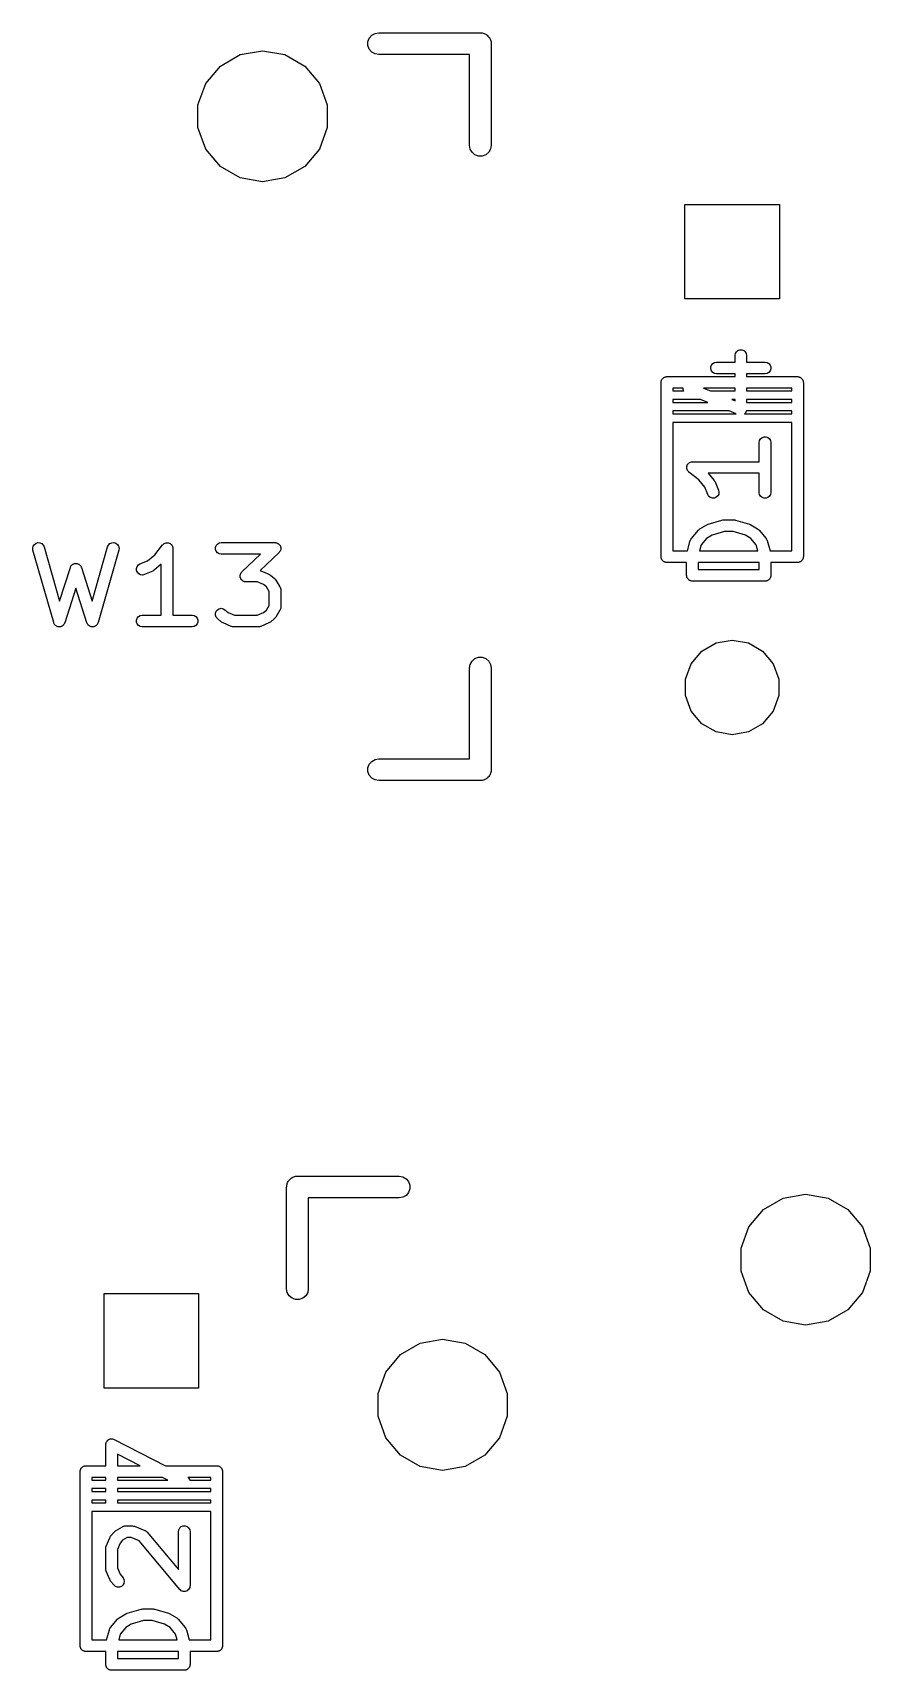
# Model space of a CAD drawing. Extents: x 47 to 330, y -254 to -153.
# Drawn here: x 284.14 to 298.8, y -182.1 to -153.46 of the extents above; entities that cross this region are included whole.
import ezdxf

# ---------------------------------------------------------------- set-up
doc = ezdxf.new("R2010")
doc.units = 0
doc.header["$MEASUREMENT"] = 0
doc.layers.add('BLACK', color=7, linetype='CONTINUOUS')

msp = doc.modelspace()

# ---------------------------------------------------------------- linework, layer by layer
at = {"layer": 'Black'}
for p, q in [((290.032, -153.555), (290.075, -153.504)), ((290.075, -153.504), (290.132, -153.471)), ((290.132, -153.471), (290.197, -153.459)), ((290.197, -153.459), (291.975, -153.459)), ((291.975, -153.459), (291.991, -153.462)), ((291.991, -153.462), (292.008, -153.462)), ((292.008, -153.462), (292.024, -153.468)), ((292.024, -153.468), (292.04, -153.471)), ((292.04, -153.471), (292.055, -153.479)), ((292.055, -153.479), (292.07, -153.485)), ((292.07, -153.485), (292.083, -153.496)), ((292.083, -153.496), (292.097, -153.504)), ((292.097, -153.504), (292.108, -153.517)), ((292.108, -153.517), (292.121, -153.528)), ((287.773, -153.842), (288.165, -153.773)), ((288.165, -153.773), (288.557, -153.842)), ((290.009, -153.617), (290.032, -153.555)), ((290.009, -153.683), (290.009, -153.617)), ((290.032, -153.745), (290.009, -153.683)), ((290.075, -153.796), (290.032, -153.745)), ((290.132, -153.829), (290.075, -153.796)), ((292.121, -153.528), (292.129, -153.542)), ((292.129, -153.542), (292.14, -153.555)), ((292.14, -153.555), (292.146, -153.57)), ((292.146, -153.57), (292.154, -153.585)), ((292.154, -153.585), (292.157, -153.601)), ((292.157, -153.601), (292.163, -153.617)), ((292.163, -153.617), (292.163, -153.634)), ((292.163, -153.634), (292.166, -153.65)), ((292.166, -153.65), (292.166, -155.428)), ((287.171, -154.346), (287.427, -154.041)), ((287.427, -154.041), (287.773, -153.842)), ((288.557, -153.842), (288.903, -154.041)), ((288.903, -154.041), (289.159, -154.346)), ((290.197, -153.84), (290.132, -153.829)), ((291.784, -153.84), (290.197, -153.84)), ((291.784, -155.428), (291.784, -153.84)), ((287.035, -154.721), (287.171, -154.346)), ((289.159, -154.346), (289.295, -154.721)), ((287.035, -155.119), (287.035, -154.721)), ((289.295, -154.721), (289.295, -155.119)), ((287.171, -155.494), (287.035, -155.119)), ((289.295, -155.119), (289.159, -155.494)), ((287.427, -155.799), (287.171, -155.494)), ((289.159, -155.494), (288.903, -155.799)), ((291.796, -155.493), (291.784, -155.428)), ((291.829, -155.55), (291.796, -155.493)), ((292.154, -155.493), (292.121, -155.55)), ((292.166, -155.428), (292.154, -155.493)), ((287.773, -155.998), (287.427, -155.799)), ((288.903, -155.799), (288.557, -155.998)), ((291.88, -155.593), (291.829, -155.55)), ((291.942, -155.616), (291.88, -155.593)), ((292.008, -155.616), (291.942, -155.616)), ((292.07, -155.593), (292.008, -155.616)), ((292.121, -155.55), (292.07, -155.593)), ((288.165, -156.067), (287.773, -155.998)), ((288.557, -155.998), (288.165, -156.067)), ((295.554, -158.115), (295.554, -156.464)), ((295.554, -156.464), (297.205, -156.464)), ((297.205, -156.464), (297.205, -158.115)), ((297.205, -158.115), (295.554, -158.115)), ((296.02, -159.271), (296.043, -159.244)), ((296.043, -159.244), (296.073, -159.227)), ((296.073, -159.227), (296.108, -159.22)), ((296.108, -159.22), (296.43, -159.22)), ((296.43, -159.104), (296.436, -159.07)), ((296.43, -159.22), (296.43, -159.104)), ((296.436, -159.07), (296.453, -159.039)), ((296.453, -159.039), (296.48, -159.016)), ((296.48, -159.016), (296.514, -159.004)), ((296.514, -159.004), (296.549, -159.004)), ((296.549, -159.004), (296.582, -159.016)), ((296.582, -159.016), (296.609, -159.039)), ((296.609, -159.039), (296.627, -159.07)), ((296.627, -159.07), (296.633, -159.104)), ((296.633, -159.104), (296.633, -159.22)), ((296.633, -159.22), (296.955, -159.22)), ((296.955, -159.22), (296.989, -159.227)), ((296.989, -159.227), (297.02, -159.244)), ((297.02, -159.244), (297.043, -159.271)), ((295.14, -159.55), (295.142, -159.541)), ((295.142, -159.541), (295.146, -159.534)), ((295.146, -159.534), (295.149, -159.525)), ((295.149, -159.525), (295.155, -159.518)), ((295.155, -159.518), (295.159, -159.511)), ((295.159, -159.511), (295.166, -159.505)), ((295.166, -159.505), (295.172, -159.498)), ((295.172, -159.498), (295.179, -159.494)), ((295.179, -159.494), (295.186, -159.488)), ((295.186, -159.488), (295.195, -159.485)), ((295.195, -159.485), (295.202, -159.481)), ((295.202, -159.481), (295.211, -159.479)), ((295.211, -159.479), (295.219, -159.476)), ((295.219, -159.476), (295.228, -159.476)), ((295.228, -159.476), (295.237, -159.474)), ((295.237, -159.474), (296.43, -159.474)), ((296.008, -159.304), (296.02, -159.271)), ((296.008, -159.34), (296.008, -159.304)), ((296.02, -159.373), (296.008, -159.34)), ((296.043, -159.4), (296.02, -159.373)), ((296.073, -159.417), (296.043, -159.4)), ((296.108, -159.424), (296.073, -159.417)), ((296.43, -159.424), (296.108, -159.424)), ((296.43, -159.474), (296.43, -159.424)), ((296.955, -159.424), (296.633, -159.424)), ((296.633, -159.424), (296.633, -159.474)), ((296.633, -159.474), (297.523, -159.474)), ((296.989, -159.417), (296.955, -159.424)), ((297.02, -159.4), (296.989, -159.417)), ((297.043, -159.373), (297.02, -159.4)), ((297.043, -159.271), (297.055, -159.304)), ((297.055, -159.34), (297.043, -159.373)), ((297.055, -159.304), (297.055, -159.34)), ((297.523, -159.474), (297.532, -159.476)), ((297.532, -159.476), (297.541, -159.476)), ((297.541, -159.476), (297.549, -159.479)), ((297.549, -159.479), (297.558, -159.481)), ((297.558, -159.481), (297.565, -159.485)), ((297.565, -159.485), (297.574, -159.488)), ((297.574, -159.488), (297.581, -159.494)), ((297.581, -159.494), (297.588, -159.498)), ((297.588, -159.498), (297.594, -159.505)), ((297.594, -159.505), (297.601, -159.511)), ((297.601, -159.511), (297.605, -159.518)), ((297.605, -159.518), (297.611, -159.525)), ((297.611, -159.525), (297.614, -159.534)), ((297.614, -159.534), (297.618, -159.541)), ((297.618, -159.541), (297.62, -159.55)), ((295.135, -159.576), (295.137, -159.567)), ((295.135, -162.624), (295.135, -159.576)), ((295.137, -159.558), (295.14, -159.55)), ((295.137, -159.567), (295.137, -159.558)), ((295.524, -159.678), (295.339, -159.678)), ((295.339, -159.678), (295.339, -159.725)), ((295.339, -159.725), (295.38, -159.725)), ((295.38, -159.725), (295.532, -159.725)), ((295.523, -159.699), (295.524, -159.678)), ((295.532, -159.725), (295.523, -159.699)), ((295.879, -159.678), (295.998, -159.725)), ((296.43, -159.678), (295.879, -159.678)), ((295.998, -159.725), (296.43, -159.725)), ((296.43, -159.725), (296.43, -159.678)), ((296.633, -159.678), (296.633, -159.725)), ((297.421, -159.678), (296.633, -159.678)), ((296.633, -159.725), (297.421, -159.725)), ((297.421, -159.725), (297.421, -159.678)), ((297.62, -159.55), (297.623, -159.558)), ((297.623, -159.558), (297.623, -159.567)), ((297.623, -159.567), (297.625, -159.576)), ((297.625, -159.576), (297.625, -162.624)), ((295.38, -159.875), (295.339, -159.875)), ((295.339, -159.875), (295.339, -159.925)), ((295.339, -159.925), (295.951, -159.925)), ((295.339, -160.075), (295.339, -160.125)), ((296.326, -160.075), (295.339, -160.075)), ((295.826, -159.875), (295.38, -159.875)), ((295.951, -159.925), (295.826, -159.875)), ((296.451, -160.125), (296.326, -160.075)), ((296.373, -159.875), (296.43, -159.898)), ((296.43, -159.875), (296.373, -159.875)), ((296.43, -159.898), (296.43, -159.875)), ((296.609, -160.113), (296.601, -160.12)), ((296.613, -160.107), (296.609, -160.113)), ((296.618, -160.101), (296.613, -160.107)), ((296.621, -160.092), (296.618, -160.101)), ((296.627, -160.082), (296.621, -160.092)), ((296.628, -160.075), (296.627, -160.082)), ((296.628, -160.075), (296.628, -160.075)), ((297.421, -160.075), (296.628, -160.075)), ((296.633, -159.875), (296.633, -159.925)), ((297.421, -159.875), (296.633, -159.875)), ((296.633, -159.925), (297.421, -159.925)), ((297.421, -159.925), (297.421, -159.875)), ((297.421, -160.125), (297.421, -160.075)), ((295.339, -160.125), (296.451, -160.125)), ((295.339, -160.275), (295.339, -162.522)), ((297.421, -160.275), (295.339, -160.275)), ((296.601, -160.12), (296.596, -160.125)), ((296.596, -160.125), (297.421, -160.125)), ((297.421, -162.522), (297.421, -160.275)), ((296.853, -160.628), (296.859, -160.594)), ((296.853, -160.962), (296.853, -160.628)), ((296.859, -160.594), (296.877, -160.563)), ((296.877, -160.563), (296.904, -160.54)), ((296.904, -160.54), (296.937, -160.528)), ((296.937, -160.528), (296.972, -160.528)), ((296.972, -160.528), (297.005, -160.54)), ((297.005, -160.54), (297.032, -160.563)), ((297.032, -160.563), (297.05, -160.594)), ((297.05, -160.594), (297.056, -160.628)), ((297.056, -160.628), (297.056, -161.499)), ((295.633, -160.978), (295.648, -160.969)), ((295.648, -160.969), (295.649, -160.969)), ((295.649, -160.969), (295.65, -160.968)), ((295.65, -160.968), (295.666, -160.965)), ((295.666, -160.965), (295.682, -160.962)), ((295.682, -160.962), (295.683, -160.962)), ((295.683, -160.962), (295.685, -160.962)), ((295.685, -160.962), (296.853, -160.962)), ((295.584, -161.046), (295.59, -161.031)), ((295.584, -161.047), (295.584, -161.046)), ((295.584, -161.048), (295.584, -161.047)), ((295.584, -161.065), (295.584, -161.048)), ((295.584, -161.081), (295.584, -161.065)), ((295.585, -161.082), (295.584, -161.081)), ((295.585, -161.084), (295.585, -161.082)), ((295.591, -161.099), (295.585, -161.084)), ((295.59, -161.031), (295.595, -161.015)), ((295.597, -161.115), (295.591, -161.099)), ((295.595, -161.015), (295.596, -161.014)), ((295.596, -161.014), (295.597, -161.013)), ((295.597, -161.013), (295.607, -161)), ((295.598, -161.117), (295.597, -161.115)), ((295.597, -161.115), (295.597, -161.115)), ((295.609, -161.129), (295.598, -161.117)), ((295.607, -161), (295.617, -160.987)), ((295.619, -161.142), (295.609, -161.129)), ((295.617, -160.987), (295.618, -160.987)), ((295.618, -160.987), (295.619, -160.986)), ((295.619, -160.986), (295.633, -160.978)), ((295.62, -161.142), (295.619, -161.142)), ((295.621, -161.143), (295.62, -161.142)), ((295.794, -161.282), (295.621, -161.143)), ((296.853, -161.165), (295.962, -161.165)), ((295.962, -161.165), (296.065, -161.289)), ((296.853, -161.499), (296.853, -161.165)), ((295.899, -161.407), (295.794, -161.282)), ((295.954, -161.538), (295.899, -161.407)), ((295.973, -161.568), (295.954, -161.538)), ((296.065, -161.289), (296.073, -161.302)), ((296.073, -161.302), (296.081, -161.315)), ((296.081, -161.315), (296.141, -161.46)), ((296.144, -161.529), (296.128, -161.561)), ((296.141, -161.46), (296.149, -161.494)), ((296.149, -161.494), (296.144, -161.529)), ((296.859, -161.534), (296.853, -161.499)), ((296.877, -161.564), (296.859, -161.534)), ((297.05, -161.534), (297.032, -161.564)), ((297.056, -161.499), (297.05, -161.534)), ((296.001, -161.589), (295.973, -161.568)), ((296.034, -161.6), (296.001, -161.589)), ((296.07, -161.598), (296.034, -161.6)), ((296.102, -161.585), (296.07, -161.598)), ((296.128, -161.561), (296.102, -161.585)), ((296.904, -161.587), (296.877, -161.564)), ((296.937, -161.599), (296.904, -161.587)), ((296.972, -161.599), (296.937, -161.599)), ((297.005, -161.587), (296.972, -161.599)), ((297.032, -161.564), (297.005, -161.587)), ((295.814, -162.138), (295.935, -162.065)), ((295.935, -162.065), (295.946, -162.061)), ((295.946, -162.061), (295.958, -162.055)), ((295.958, -162.055), (296.2, -161.982)), ((296.2, -161.982), (296.214, -161.981)), ((296.214, -161.981), (296.229, -161.978)), ((296.229, -161.978), (296.41, -161.978)), ((296.41, -161.978), (296.425, -161.981)), ((296.425, -161.981), (296.439, -161.982)), ((296.439, -161.982), (296.681, -162.055)), ((296.681, -162.055), (296.693, -162.061)), ((296.693, -162.061), (296.704, -162.065)), ((296.704, -162.065), (296.825, -162.138)), ((284.173, -162.409), (284.202, -162.388)), ((284.202, -162.388), (284.236, -162.378)), ((284.236, -162.378), (284.271, -162.381)), ((284.271, -162.381), (284.303, -162.395)), ((284.303, -162.395), (284.328, -162.42)), ((285.47, -162.42), (285.496, -162.395)), ((285.496, -162.395), (285.528, -162.381)), ((285.528, -162.381), (285.563, -162.378)), ((285.563, -162.378), (285.597, -162.388)), ((285.597, -162.388), (285.625, -162.409)), ((286.418, -162.414), (286.431, -162.404)), ((286.431, -162.404), (286.443, -162.393)), ((286.443, -162.393), (286.444, -162.392)), ((286.444, -162.392), (286.445, -162.392)), ((286.445, -162.392), (286.461, -162.386)), ((286.461, -162.386), (286.476, -162.38)), ((286.476, -162.38), (286.477, -162.38)), ((286.477, -162.38), (286.478, -162.379)), ((286.478, -162.379), (286.495, -162.379)), ((286.495, -162.379), (286.511, -162.379)), ((286.511, -162.379), (286.512, -162.379)), ((286.512, -162.379), (286.513, -162.379)), ((286.513, -162.379), (286.529, -162.385)), ((286.529, -162.385), (286.545, -162.39)), ((286.545, -162.39), (286.546, -162.391)), ((286.546, -162.391), (286.547, -162.392)), ((286.547, -162.392), (286.559, -162.402)), ((286.559, -162.402), (286.572, -162.412)), ((287.351, -162.429), (287.374, -162.402)), ((287.374, -162.402), (287.405, -162.384)), ((287.405, -162.384), (287.439, -162.378)), ((287.439, -162.378), (288.383, -162.378)), ((288.383, -162.378), (288.397, -162.38)), ((288.397, -162.38), (288.411, -162.382)), ((288.411, -162.382), (288.414, -162.383)), ((288.414, -162.383), (288.417, -162.384)), ((288.417, -162.384), (288.43, -162.391)), ((288.43, -162.391), (288.443, -162.398)), ((288.443, -162.398), (288.445, -162.4)), ((288.445, -162.4), (288.448, -162.402)), ((288.448, -162.402), (288.457, -162.413)), ((295.597, -162.522), (295.647, -162.343)), ((295.647, -162.343), (295.649, -162.339)), ((295.649, -162.336), (295.656, -162.324)), ((295.649, -162.339), (295.649, -162.336)), ((295.656, -162.324), (295.662, -162.311)), ((295.662, -162.311), (295.665, -162.308)), ((295.665, -162.308), (295.667, -162.305)), ((295.667, -162.305), (295.788, -162.16)), ((295.788, -162.16), (295.801, -162.149)), ((295.801, -162.149), (295.814, -162.138)), ((295.933, -162.303), (295.837, -162.418)), ((296.028, -162.246), (295.933, -162.303)), ((296.244, -162.181), (296.028, -162.246)), ((296.395, -162.181), (296.244, -162.181)), ((296.611, -162.246), (296.395, -162.181)), ((296.706, -162.303), (296.611, -162.246)), ((296.802, -162.418), (296.706, -162.303)), ((296.825, -162.138), (296.838, -162.149)), ((296.838, -162.149), (296.851, -162.16)), ((296.851, -162.16), (296.972, -162.305)), ((296.972, -162.305), (296.974, -162.308)), ((296.974, -162.308), (296.977, -162.311)), ((296.977, -162.311), (296.983, -162.324)), ((296.983, -162.324), (296.99, -162.336)), ((296.99, -162.336), (296.99, -162.339)), ((296.99, -162.339), (296.992, -162.343)), ((296.992, -162.343), (297.042, -162.522)), ((284.145, -162.472), (284.153, -162.438)), ((284.148, -162.507), (284.145, -162.472)), ((284.511, -163.777), (284.148, -162.507)), ((284.153, -162.438), (284.173, -162.409)), ((284.328, -162.42), (284.344, -162.452)), ((284.344, -162.452), (284.615, -163.399)), ((285.184, -163.399), (285.455, -162.452)), ((285.65, -162.507), (285.287, -163.777)), ((285.455, -162.452), (285.47, -162.42)), ((285.625, -162.409), (285.645, -162.438)), ((285.645, -162.438), (285.654, -162.472)), ((285.654, -162.472), (285.65, -162.507)), ((286.152, -162.694), (286.278, -162.589)), ((286.278, -162.589), (286.417, -162.416)), ((286.417, -162.415), (286.418, -162.414)), ((286.417, -162.416), (286.417, -162.415)), ((286.572, -162.412), (286.573, -162.413)), ((286.573, -162.413), (286.574, -162.414)), ((286.574, -162.414), (286.582, -162.428)), ((286.582, -162.428), (286.59, -162.443)), ((286.59, -162.443), (286.591, -162.444)), ((286.591, -162.444), (286.591, -162.445)), ((286.591, -162.445), (286.594, -162.461)), ((286.594, -162.461), (286.597, -162.477)), ((286.597, -162.477), (286.597, -162.478)), ((286.597, -162.478), (286.597, -162.48)), ((286.597, -162.48), (286.597, -163.648)), ((287.339, -162.462), (287.351, -162.429)), ((287.339, -162.497), (287.339, -162.462)), ((287.351, -162.53), (287.339, -162.497)), ((287.374, -162.557), (287.351, -162.53)), ((287.405, -162.575), (287.374, -162.557)), ((287.439, -162.581), (287.405, -162.575)), ((288.129, -162.581), (287.439, -162.581)), ((287.805, -162.89), (288.129, -162.581)), ((288.453, -162.553), (288.123, -162.867)), ((288.461, -162.541), (288.453, -162.553)), ((288.457, -162.413), (288.467, -162.423)), ((288.471, -162.53), (288.461, -162.541)), ((288.467, -162.423), (288.469, -162.426)), ((288.469, -162.426), (288.471, -162.429)), ((288.471, -162.429), (288.476, -162.442)), ((288.472, -162.527), (288.471, -162.53)), ((288.474, -162.525), (288.472, -162.527)), ((288.478, -162.511), (288.474, -162.525)), ((288.476, -162.442), (288.481, -162.456)), ((288.483, -162.497), (288.478, -162.511)), ((288.481, -162.456), (288.482, -162.459)), ((288.482, -162.459), (288.483, -162.462)), ((288.483, -162.462), (288.483, -162.476)), ((288.483, -162.476), (288.484, -162.491)), ((288.484, -162.491), (288.483, -162.494)), ((288.483, -162.494), (288.483, -162.497)), ((295.137, -162.633), (295.135, -162.624)), ((295.137, -162.642), (295.137, -162.633)), ((295.14, -162.65), (295.137, -162.642)), ((295.142, -162.659), (295.14, -162.65)), ((295.146, -162.666), (295.142, -162.659)), ((295.149, -162.675), (295.146, -162.666)), ((295.155, -162.682), (295.149, -162.675)), ((295.159, -162.689), (295.155, -162.682)), ((295.166, -162.695), (295.159, -162.689)), ((295.339, -162.522), (295.597, -162.522)), ((295.837, -162.418), (295.808, -162.522)), ((295.808, -162.522), (296.831, -162.522)), ((296.831, -162.522), (296.802, -162.418)), ((297.042, -162.522), (297.421, -162.522)), ((297.601, -162.689), (297.594, -162.695)), ((297.605, -162.682), (297.601, -162.689)), ((297.611, -162.675), (297.605, -162.682)), ((297.614, -162.666), (297.611, -162.675)), ((297.618, -162.659), (297.614, -162.666)), ((297.62, -162.65), (297.618, -162.659)), ((297.623, -162.642), (297.62, -162.65)), ((297.625, -162.624), (297.623, -162.633)), ((297.623, -162.633), (297.623, -162.642)), ((284.615, -163.399), (284.803, -162.811)), ((284.803, -162.811), (284.804, -162.808)), ((284.804, -162.808), (284.805, -162.804)), ((284.805, -162.804), (284.813, -162.792)), ((284.813, -162.792), (284.819, -162.78)), ((284.819, -162.78), (284.822, -162.777)), ((284.822, -162.777), (284.824, -162.774)), ((284.824, -162.774), (284.835, -162.766)), ((284.835, -162.766), (284.845, -162.756)), ((284.845, -162.756), (284.849, -162.755)), ((284.849, -162.755), (284.852, -162.752)), ((284.852, -162.752), (284.865, -162.748)), ((284.865, -162.748), (284.878, -162.743)), ((284.878, -162.743), (284.882, -162.743)), ((284.882, -162.743), (284.886, -162.742)), ((284.886, -162.742), (284.899, -162.742)), ((284.899, -162.742), (284.913, -162.742)), ((284.913, -162.742), (284.917, -162.743)), ((284.917, -162.743), (284.921, -162.743)), ((284.921, -162.743), (284.934, -162.748)), ((284.934, -162.748), (284.947, -162.752)), ((284.947, -162.752), (284.95, -162.755)), ((284.95, -162.755), (284.954, -162.756)), ((284.954, -162.756), (284.964, -162.766)), ((284.964, -162.766), (284.974, -162.774)), ((284.974, -162.774), (284.977, -162.777)), ((284.977, -162.777), (284.98, -162.78)), ((284.98, -162.78), (284.986, -162.792)), ((284.986, -162.792), (284.993, -162.804)), ((284.993, -162.804), (284.994, -162.808)), ((284.994, -162.808), (284.996, -162.811)), ((284.996, -162.811), (285.184, -163.399)), ((285.96, -162.829), (285.97, -162.796)), ((285.961, -162.865), (285.96, -162.829)), ((285.975, -162.897), (285.961, -162.865)), ((285.97, -162.796), (285.992, -162.768)), ((285.999, -162.923), (285.975, -162.897)), ((285.992, -162.768), (286.021, -162.749)), ((286.03, -162.939), (285.999, -162.923)), ((286.021, -162.749), (286.152, -162.694)), ((286.065, -162.944), (286.03, -162.939)), ((286.1, -162.936), (286.065, -162.944)), ((286.245, -162.876), (286.1, -162.936)), ((286.257, -162.868), (286.245, -162.876)), ((286.271, -162.86), (286.257, -162.868)), ((286.394, -162.757), (286.271, -162.86)), ((286.394, -163.648), (286.394, -162.757)), ((287.774, -162.952), (287.775, -162.949)), ((287.775, -162.966), (287.774, -162.952)), ((287.775, -162.946), (287.78, -162.932)), ((287.775, -162.949), (287.775, -162.946)), ((287.775, -162.981), (287.775, -162.966)), ((287.78, -162.932), (287.784, -162.918)), ((287.784, -162.918), (287.786, -162.916)), ((287.786, -162.916), (287.787, -162.913)), ((287.787, -162.913), (287.796, -162.901)), ((287.796, -162.901), (287.805, -162.89)), ((288.123, -162.867), (288.127, -162.868)), ((288.127, -162.868), (288.129, -162.869)), ((288.129, -162.869), (288.132, -162.87)), ((288.132, -162.87), (288.277, -162.93)), ((288.277, -162.93), (288.289, -162.938)), ((288.289, -162.938), (288.303, -162.946)), ((288.303, -162.946), (288.375, -163.006)), ((295.172, -162.702), (295.166, -162.695)), ((295.179, -162.706), (295.172, -162.702)), ((295.186, -162.712), (295.179, -162.706)), ((295.195, -162.715), (295.186, -162.712)), ((295.202, -162.719), (295.195, -162.715)), ((295.211, -162.721), (295.202, -162.719)), ((295.219, -162.724), (295.211, -162.721)), ((295.228, -162.724), (295.219, -162.724)), ((295.237, -162.726), (295.228, -162.724)), ((295.583, -162.726), (295.237, -162.726)), ((295.583, -162.951), (295.583, -162.726)), ((295.584, -162.959), (295.583, -162.951)), ((295.584, -162.968), (295.584, -162.959)), ((295.588, -162.977), (295.584, -162.968)), ((295.589, -162.985), (295.588, -162.977)), ((295.786, -162.726), (295.786, -162.849)), ((296.853, -162.726), (295.786, -162.726)), ((295.786, -162.849), (296.853, -162.849)), ((296.853, -162.849), (296.853, -162.726)), ((297.052, -162.977), (297.05, -162.985)), ((297.055, -162.968), (297.052, -162.977)), ((297.056, -162.951), (297.055, -162.959)), ((297.055, -162.959), (297.055, -162.968)), ((297.523, -162.726), (297.056, -162.726)), ((297.056, -162.726), (297.056, -162.951)), ((297.532, -162.724), (297.523, -162.726)), ((297.541, -162.724), (297.532, -162.724)), ((297.549, -162.721), (297.541, -162.724)), ((297.558, -162.719), (297.549, -162.721)), ((297.565, -162.715), (297.558, -162.719)), ((297.574, -162.712), (297.565, -162.715)), ((297.581, -162.706), (297.574, -162.712)), ((297.588, -162.702), (297.581, -162.706)), ((297.594, -162.695), (297.588, -162.702)), ((284.899, -163.176), (284.706, -163.78)), ((285.093, -163.78), (284.899, -163.176)), ((287.776, -162.984), (287.775, -162.981)), ((287.776, -162.987), (287.776, -162.984)), ((287.782, -163.001), (287.776, -162.987)), ((287.787, -163.014), (287.782, -163.001)), ((287.789, -163.017), (287.787, -163.014)), ((287.79, -163.02), (287.789, -163.017)), ((287.8, -163.03), (287.79, -163.02)), ((287.809, -163.041), (287.8, -163.03)), ((287.812, -163.043), (287.809, -163.041)), ((287.814, -163.045), (287.812, -163.043)), ((287.827, -163.052), (287.814, -163.045)), ((287.84, -163.059), (287.827, -163.052)), ((287.843, -163.059), (287.84, -163.059)), ((287.846, -163.061), (287.843, -163.059)), ((287.86, -163.062), (287.846, -163.061)), ((287.875, -163.065), (287.86, -163.062)), ((288.072, -163.065), (287.875, -163.065)), ((288.184, -163.112), (288.072, -163.065)), ((288.232, -163.151), (288.184, -163.112)), ((288.281, -163.233), (288.232, -163.151)), ((288.281, -163.479), (288.281, -163.233)), ((288.375, -163.006), (288.386, -163.019)), ((288.386, -163.019), (288.397, -163.032)), ((288.397, -163.032), (288.47, -163.153)), ((288.47, -163.153), (288.473, -163.162)), ((288.473, -163.162), (288.478, -163.17)), ((288.478, -163.17), (288.48, -163.178)), ((288.48, -163.178), (288.482, -163.186)), ((288.482, -163.186), (288.483, -163.196)), ((288.483, -163.196), (288.484, -163.205)), ((288.484, -163.205), (288.484, -163.508)), ((295.593, -162.993), (295.589, -162.985)), ((295.597, -163.001), (295.593, -162.993)), ((295.602, -163.008), (295.597, -163.001)), ((295.607, -163.016), (295.602, -163.008)), ((295.614, -163.022), (295.607, -163.016)), ((295.619, -163.028), (295.614, -163.022)), ((295.627, -163.033), (295.619, -163.028)), ((295.634, -163.039), (295.627, -163.033)), ((295.642, -163.042), (295.634, -163.039)), ((295.65, -163.046), (295.642, -163.042)), ((295.659, -163.048), (295.65, -163.046)), ((295.667, -163.051), (295.659, -163.048)), ((295.676, -163.051), (295.667, -163.051)), ((295.685, -163.052), (295.676, -163.051)), ((296.955, -163.052), (295.685, -163.052)), ((296.963, -163.051), (296.955, -163.052)), ((296.972, -163.051), (296.963, -163.051)), ((296.981, -163.048), (296.972, -163.051)), ((296.989, -163.046), (296.981, -163.048)), ((296.997, -163.042), (296.989, -163.046)), ((297.005, -163.039), (296.997, -163.042)), ((297.012, -163.033), (297.005, -163.039)), ((297.02, -163.028), (297.012, -163.033)), ((297.026, -163.022), (297.02, -163.028)), ((297.032, -163.016), (297.026, -163.022)), ((297.037, -163.008), (297.032, -163.016)), ((297.043, -163.001), (297.037, -163.008)), ((297.046, -162.993), (297.043, -163.001)), ((297.05, -162.985), (297.046, -162.993)), ((287.351, -163.578), (287.374, -163.551)), ((287.374, -163.551), (287.404, -163.533)), ((287.404, -163.533), (287.439, -163.527)), ((287.439, -163.527), (287.474, -163.533)), ((287.474, -163.533), (287.504, -163.551)), ((287.504, -163.551), (287.565, -163.601)), ((288.232, -163.562), (288.281, -163.479)), ((288.473, -163.551), (288.47, -163.56)), ((288.478, -163.542), (288.473, -163.551)), ((288.48, -163.534), (288.478, -163.542)), ((288.482, -163.527), (288.48, -163.534)), ((288.483, -163.517), (288.482, -163.527)), ((288.484, -163.508), (288.483, -163.517)), ((284.514, -163.783), (284.511, -163.777)), ((284.515, -163.788), (284.514, -163.783)), ((284.521, -163.798), (284.515, -163.788)), ((284.527, -163.809), (284.521, -163.798)), ((284.531, -163.813), (284.527, -163.809)), ((284.534, -163.818), (284.531, -163.813)), ((284.543, -163.825), (284.534, -163.818)), ((284.552, -163.834), (284.543, -163.825)), ((284.557, -163.836), (284.552, -163.834)), ((284.562, -163.839), (284.557, -163.836)), ((284.663, -163.835), (284.658, -163.838)), ((284.672, -163.827), (284.663, -163.835)), ((284.682, -163.82), (284.672, -163.827)), ((284.685, -163.816), (284.682, -163.82)), ((284.689, -163.812), (284.685, -163.816)), ((284.695, -163.801), (284.689, -163.812)), ((284.702, -163.791), (284.695, -163.801)), ((284.703, -163.785), (284.702, -163.791)), ((284.706, -163.78), (284.703, -163.785)), ((285.095, -163.785), (285.093, -163.78)), ((285.097, -163.791), (285.095, -163.785)), ((285.104, -163.801), (285.097, -163.791)), ((285.109, -163.812), (285.104, -163.801)), ((285.113, -163.816), (285.109, -163.812)), ((285.117, -163.82), (285.113, -163.816)), ((285.126, -163.827), (285.117, -163.82)), ((285.135, -163.835), (285.126, -163.827)), ((285.141, -163.838), (285.135, -163.835)), ((285.241, -163.836), (285.237, -163.839)), ((285.246, -163.834), (285.241, -163.836)), ((285.255, -163.825), (285.246, -163.834)), ((285.265, -163.818), (285.255, -163.825)), ((285.268, -163.813), (285.265, -163.818)), ((285.272, -163.809), (285.268, -163.813)), ((285.277, -163.798), (285.272, -163.809)), ((285.284, -163.788), (285.277, -163.798)), ((285.285, -163.783), (285.284, -163.788)), ((285.287, -163.777), (285.285, -163.783)), ((285.96, -163.732), (285.972, -163.699)), ((285.96, -163.767), (285.96, -163.732)), ((285.972, -163.8), (285.96, -163.767)), ((285.972, -163.699), (285.995, -163.672)), ((285.995, -163.827), (285.972, -163.8)), ((285.995, -163.672), (286.026, -163.654)), ((286.026, -163.845), (285.995, -163.827)), ((286.026, -163.654), (286.06, -163.648)), ((286.06, -163.648), (286.394, -163.648)), ((286.597, -163.648), (286.931, -163.648)), ((286.931, -163.648), (286.966, -163.654)), ((286.966, -163.654), (286.997, -163.672)), ((286.997, -163.827), (286.966, -163.845)), ((286.997, -163.672), (287.019, -163.699)), ((287.019, -163.8), (286.997, -163.827)), ((287.019, -163.699), (287.031, -163.732)), ((287.031, -163.767), (287.019, -163.8)), ((287.031, -163.732), (287.031, -163.767)), ((287.339, -163.611), (287.351, -163.578)), ((287.339, -163.647), (287.339, -163.611)), ((287.351, -163.68), (287.339, -163.647)), ((287.374, -163.707), (287.351, -163.68)), ((287.447, -163.767), (287.374, -163.707)), ((287.46, -163.775), (287.447, -163.767)), ((287.473, -163.783), (287.46, -163.775)), ((287.618, -163.843), (287.473, -163.783)), ((287.565, -163.601), (287.677, -163.648)), ((287.677, -163.648), (288.072, -163.648)), ((288.072, -163.648), (288.184, -163.601)), ((288.277, -163.783), (288.132, -163.843)), ((288.184, -163.601), (288.232, -163.562)), ((288.289, -163.775), (288.277, -163.783)), ((288.303, -163.767), (288.289, -163.775)), ((288.375, -163.707), (288.303, -163.767)), ((288.386, -163.694), (288.375, -163.707)), ((288.397, -163.681), (288.386, -163.694)), ((288.47, -163.56), (288.397, -163.681)), ((284.573, -163.843), (284.562, -163.839)), ((284.584, -163.848), (284.573, -163.843)), ((284.59, -163.848), (284.584, -163.848)), ((284.595, -163.85), (284.59, -163.848)), ((284.607, -163.85), (284.595, -163.85)), ((284.62, -163.851), (284.607, -163.85)), ((284.625, -163.849), (284.62, -163.851)), ((284.631, -163.849), (284.625, -163.849)), ((284.642, -163.844), (284.631, -163.849)), ((284.653, -163.841), (284.642, -163.844)), ((284.658, -163.838), (284.653, -163.841)), ((285.145, -163.841), (285.141, -163.838)), ((285.157, -163.844), (285.145, -163.841)), ((285.168, -163.849), (285.157, -163.844)), ((285.174, -163.849), (285.168, -163.849)), ((285.179, -163.851), (285.174, -163.849)), ((285.191, -163.85), (285.179, -163.851)), ((285.203, -163.85), (285.191, -163.85)), ((285.209, -163.848), (285.203, -163.85)), ((285.214, -163.848), (285.209, -163.848)), ((285.225, -163.843), (285.214, -163.848)), ((285.237, -163.839), (285.225, -163.843)), ((286.06, -163.851), (286.026, -163.845)), ((286.931, -163.851), (286.06, -163.851)), ((286.966, -163.845), (286.931, -163.851)), ((287.62, -163.844), (287.618, -163.843)), ((287.622, -163.845), (287.62, -163.844)), ((287.637, -163.848), (287.622, -163.845)), ((287.652, -163.851), (287.637, -163.848)), ((287.655, -163.851), (287.652, -163.851)), ((287.657, -163.851), (287.655, -163.851)), ((288.092, -163.851), (287.657, -163.851)), ((288.095, -163.851), (288.092, -163.851)), ((288.097, -163.851), (288.095, -163.851)), ((288.112, -163.848), (288.097, -163.851)), ((288.127, -163.845), (288.112, -163.848)), ((288.129, -163.844), (288.127, -163.845)), ((288.132, -163.843), (288.129, -163.844)), ((296.097, -164.131), (296.38, -164.081)), ((296.38, -164.081), (296.663, -164.131)), ((291.829, -164.45), (291.88, -164.407)), ((291.88, -164.407), (291.942, -164.384)), ((291.942, -164.384), (292.008, -164.384)), ((292.008, -164.384), (292.07, -164.407)), ((292.07, -164.407), (292.121, -164.45)), ((295.662, -164.496), (295.847, -164.275)), ((295.847, -164.275), (296.097, -164.131)), ((296.663, -164.131), (296.913, -164.275)), ((296.913, -164.275), (297.098, -164.496)), ((291.784, -164.572), (291.796, -164.507)), ((291.784, -166.159), (291.784, -164.572)), ((291.796, -164.507), (291.829, -164.45)), ((292.121, -164.45), (292.154, -164.507)), ((292.154, -164.507), (292.166, -164.572)), ((292.166, -164.572), (292.166, -166.35)), ((295.564, -164.766), (295.662, -164.496)), ((297.098, -164.496), (297.196, -164.766)), ((295.564, -165.054), (295.564, -164.766)), ((297.196, -164.766), (297.196, -165.054)), ((295.662, -165.324), (295.564, -165.054)), ((297.196, -165.054), (297.098, -165.324)), ((295.847, -165.545), (295.662, -165.324)), ((296.097, -165.689), (295.847, -165.545)), ((296.913, -165.545), (296.663, -165.689)), ((297.098, -165.324), (296.913, -165.545)), ((296.38, -165.739), (296.097, -165.689)), ((296.663, -165.689), (296.38, -165.739)), ((290.009, -166.317), (290.032, -166.255)), ((290.009, -166.383), (290.009, -166.317)), ((290.032, -166.445), (290.009, -166.383)), ((290.032, -166.255), (290.075, -166.204)), ((290.075, -166.204), (290.132, -166.171)), ((290.132, -166.171), (290.197, -166.159)), ((290.197, -166.159), (291.784, -166.159)), ((292.154, -166.415), (292.146, -166.43)), ((292.157, -166.399), (292.154, -166.415)), ((292.163, -166.383), (292.157, -166.399)), ((292.166, -166.35), (292.163, -166.366)), ((292.163, -166.366), (292.163, -166.383)), ((290.075, -166.496), (290.032, -166.445)), ((290.132, -166.529), (290.075, -166.496)), ((290.197, -166.54), (290.132, -166.529)), ((291.975, -166.54), (290.197, -166.54)), ((291.991, -166.538), (291.975, -166.54)), ((292.008, -166.538), (291.991, -166.538)), ((292.024, -166.532), (292.008, -166.538)), ((292.04, -166.529), (292.024, -166.532)), ((292.055, -166.521), (292.04, -166.529)), ((292.07, -166.515), (292.055, -166.521)), ((292.083, -166.504), (292.07, -166.515)), ((292.097, -166.496), (292.083, -166.504)), ((292.108, -166.483), (292.097, -166.496)), ((292.121, -166.472), (292.108, -166.483)), ((292.129, -166.458), (292.121, -166.472)), ((292.14, -166.445), (292.129, -166.458)), ((292.146, -166.43), (292.14, -166.445)), ((288.596, -173.585), (288.604, -173.57)), ((288.604, -173.57), (288.61, -173.555)), ((288.61, -173.555), (288.621, -173.542)), ((288.621, -173.542), (288.629, -173.528)), ((288.629, -173.528), (288.642, -173.517)), ((288.642, -173.517), (288.653, -173.504)), ((288.653, -173.504), (288.667, -173.496)), ((288.667, -173.496), (288.68, -173.485)), ((288.68, -173.485), (288.695, -173.479)), ((288.695, -173.479), (288.71, -173.471)), ((288.71, -173.471), (288.726, -173.468)), ((288.726, -173.468), (288.742, -173.462)), ((288.742, -173.462), (288.759, -173.462)), ((288.759, -173.462), (288.775, -173.459)), ((288.775, -173.459), (290.553, -173.459)), ((290.553, -173.459), (290.618, -173.471)), ((290.618, -173.471), (290.675, -173.504)), ((290.675, -173.504), (290.718, -173.555)), ((290.718, -173.555), (290.741, -173.617)), ((288.584, -173.65), (288.587, -173.634)), ((288.584, -175.428), (288.584, -173.65)), ((288.587, -173.617), (288.593, -173.601)), ((288.587, -173.634), (288.587, -173.617)), ((288.593, -173.601), (288.596, -173.585)), ((290.553, -173.84), (288.965, -173.84)), ((288.965, -173.84), (288.965, -175.428)), ((290.618, -173.829), (290.553, -173.84)), ((290.675, -173.796), (290.618, -173.829)), ((290.718, -173.745), (290.675, -173.796)), ((290.741, -173.683), (290.718, -173.745)), ((290.741, -173.617), (290.741, -173.683)), ((296.927, -174.041), (297.273, -173.842)), ((297.273, -173.842), (297.665, -173.773)), ((297.665, -173.773), (298.057, -173.842)), ((298.057, -173.842), (298.403, -174.041)), ((296.671, -174.346), (296.927, -174.041)), ((298.403, -174.041), (298.659, -174.346)), ((296.535, -174.721), (296.671, -174.346)), ((298.659, -174.346), (298.795, -174.721)), ((296.535, -175.119), (296.535, -174.721)), ((298.795, -174.721), (298.795, -175.119)), ((296.671, -175.494), (296.535, -175.119)), ((298.795, -175.119), (298.659, -175.494)), ((285.394, -177.165), (285.394, -175.514)), ((285.394, -175.514), (287.046, -175.514)), ((287.046, -175.514), (287.046, -177.165)), ((288.596, -175.493), (288.584, -175.428)), ((288.629, -175.55), (288.596, -175.493)), ((288.68, -175.593), (288.629, -175.55)), ((288.921, -175.55), (288.87, -175.593)), ((288.954, -175.493), (288.921, -175.55)), ((288.965, -175.428), (288.954, -175.493)), ((296.927, -175.799), (296.671, -175.494)), ((298.659, -175.494), (298.403, -175.799)), ((288.742, -175.616), (288.68, -175.593)), ((288.808, -175.616), (288.742, -175.616)), ((288.87, -175.593), (288.808, -175.616)), ((297.273, -175.998), (296.927, -175.799)), ((298.403, -175.799), (298.057, -175.998)), ((297.665, -176.067), (297.273, -175.998)), ((298.057, -175.998), (297.665, -176.067)), ((290.577, -176.581), (290.923, -176.382)), ((290.923, -176.382), (291.315, -176.313)), ((291.315, -176.313), (291.707, -176.382)), ((291.707, -176.382), (292.053, -176.581)), ((290.321, -176.886), (290.577, -176.581)), ((292.053, -176.581), (292.309, -176.886)), ((290.185, -177.261), (290.321, -176.886)), ((292.309, -176.886), (292.445, -177.261)), ((287.046, -177.165), (285.394, -177.165)), ((290.185, -177.659), (290.185, -177.261)), ((292.445, -177.261), (292.445, -177.659)), ((290.321, -178.034), (290.185, -177.659)), ((292.445, -177.659), (292.309, -178.034)), ((285.423, -178.154), (285.426, -178.139)), ((285.423, -178.524), (285.423, -178.154)), ((285.426, -178.139), (285.427, -178.124)), ((285.427, -178.124), (285.429, -178.122)), ((285.429, -178.12), (285.437, -178.106)), ((285.429, -178.122), (285.429, -178.12)), ((285.437, -178.106), (285.444, -178.093)), ((285.444, -178.093), (285.445, -178.091)), ((285.445, -178.091), (285.447, -178.089)), ((285.447, -178.089), (285.458, -178.079)), ((285.458, -178.079), (285.47, -178.069)), ((285.47, -178.069), (285.472, -178.068)), ((285.472, -178.068), (285.474, -178.066)), ((285.474, -178.066), (285.488, -178.061)), ((285.488, -178.061), (285.502, -178.055)), ((285.502, -178.055), (285.505, -178.055)), ((285.505, -178.055), (285.507, -178.054)), ((285.507, -178.054), (285.522, -178.054)), ((285.522, -178.054), (285.537, -178.053)), ((285.537, -178.053), (285.54, -178.054)), ((285.54, -178.054), (285.542, -178.054)), ((285.542, -178.054), (285.556, -178.059)), ((285.556, -178.059), (285.571, -178.064)), ((285.571, -178.064), (286.466, -178.524)), ((290.577, -178.339), (290.321, -178.034)), ((292.309, -178.034), (292.053, -178.339)), ((286.022, -178.524), (285.626, -178.321)), ((285.626, -178.321), (285.626, -178.524)), ((290.923, -178.538), (290.577, -178.339)), ((292.053, -178.339), (291.707, -178.538)), ((284.975, -178.626), (284.977, -178.617)), ((284.975, -181.674), (284.975, -178.626)), ((284.977, -178.608), (284.98, -178.6)), ((284.977, -178.617), (284.977, -178.608)), ((284.98, -178.6), (284.982, -178.591)), ((284.982, -178.591), (284.986, -178.584)), ((284.986, -178.584), (284.989, -178.575)), ((284.989, -178.575), (284.995, -178.568)), ((284.995, -178.568), (284.999, -178.561)), ((284.999, -178.561), (285.006, -178.555)), ((285.006, -178.555), (285.012, -178.548)), ((285.012, -178.548), (285.019, -178.544)), ((285.019, -178.544), (285.026, -178.538)), ((285.026, -178.538), (285.035, -178.535)), ((285.035, -178.535), (285.042, -178.531)), ((285.042, -178.531), (285.051, -178.529)), ((285.051, -178.529), (285.059, -178.526)), ((285.059, -178.526), (285.068, -178.526)), ((285.068, -178.526), (285.077, -178.524)), ((285.077, -178.524), (285.423, -178.524)), ((285.423, -178.728), (285.179, -178.728)), ((285.179, -178.728), (285.179, -178.775)), ((285.423, -178.775), (285.423, -178.728)), ((285.626, -178.524), (286.022, -178.524)), ((285.626, -178.728), (285.626, -178.775)), ((286.417, -178.728), (285.626, -178.728)), ((286.509, -178.775), (286.417, -178.728)), ((286.466, -178.524), (287.363, -178.524)), ((286.855, -178.728), (286.869, -178.738)), ((287.261, -178.728), (286.855, -178.728)), ((287.261, -178.775), (287.261, -178.728)), ((287.363, -178.524), (287.372, -178.526)), ((287.372, -178.526), (287.381, -178.526)), ((287.381, -178.526), (287.389, -178.529)), ((287.389, -178.529), (287.398, -178.531)), ((287.398, -178.531), (287.405, -178.535)), ((287.405, -178.535), (287.414, -178.538)), ((287.414, -178.538), (287.421, -178.544)), ((287.421, -178.544), (287.428, -178.548)), ((287.428, -178.548), (287.434, -178.555)), ((287.434, -178.555), (287.441, -178.561)), ((287.441, -178.561), (287.445, -178.568)), ((287.445, -178.568), (287.451, -178.575)), ((287.451, -178.575), (287.454, -178.584)), ((287.454, -178.584), (287.458, -178.591)), ((287.458, -178.591), (287.46, -178.6)), ((287.46, -178.6), (287.463, -178.608)), ((287.463, -178.608), (287.463, -178.617)), ((287.463, -178.617), (287.465, -178.626)), ((287.465, -178.626), (287.465, -181.674)), ((291.315, -178.607), (290.923, -178.538)), ((291.707, -178.538), (291.315, -178.607)), ((285.179, -178.775), (285.22, -178.775)), ((285.22, -178.925), (285.179, -178.925)), ((285.179, -178.925), (285.179, -178.975)), ((285.179, -178.975), (285.423, -178.975)), ((285.22, -178.775), (285.423, -178.775)), ((285.423, -178.925), (285.22, -178.925)), ((285.423, -178.975), (285.423, -178.925)), ((285.626, -178.775), (286.509, -178.775)), ((285.626, -178.925), (285.626, -178.975)), ((287.261, -178.925), (285.626, -178.925)), ((285.626, -178.975), (287.261, -178.975)), ((286.869, -178.738), (286.888, -178.768)), ((286.888, -178.768), (286.89, -178.775)), ((286.89, -178.775), (287.261, -178.775)), ((287.261, -178.975), (287.261, -178.925)), ((285.179, -179.125), (285.179, -179.175)), ((285.423, -179.125), (285.179, -179.125)), ((285.179, -179.175), (285.424, -179.175)), ((285.423, -179.17), (285.423, -179.125)), ((285.424, -179.175), (285.423, -179.17)), ((285.626, -179.17), (285.625, -179.175)), ((285.625, -179.175), (287.261, -179.175)), ((285.626, -179.125), (285.626, -179.17)), ((287.261, -179.125), (285.626, -179.125)), ((287.261, -179.175), (287.261, -179.125)), ((285.179, -179.325), (285.179, -181.572)), ((287.261, -179.325), (285.179, -179.325)), ((285.593, -179.664), (285.714, -179.591)), ((285.714, -179.591), (285.723, -179.588)), ((285.723, -179.588), (285.732, -179.583)), ((285.732, -179.583), (285.74, -179.581)), ((285.74, -179.581), (285.747, -179.579)), ((285.747, -179.579), (285.757, -179.578)), ((285.757, -179.578), (285.766, -179.577)), ((285.766, -179.577), (285.887, -179.577)), ((285.887, -179.577), (285.889, -179.577)), ((285.889, -179.577), (285.891, -179.577)), ((285.891, -179.577), (285.906, -179.58)), ((285.906, -179.58), (285.922, -179.583)), ((285.922, -179.583), (285.924, -179.584)), ((285.924, -179.584), (285.925, -179.584)), ((285.925, -179.584), (286.107, -179.657)), ((286.717, -179.613), (286.744, -179.59)), ((286.744, -179.59), (286.777, -179.578)), ((286.777, -179.578), (286.812, -179.578)), ((286.812, -179.578), (286.845, -179.59)), ((286.845, -179.59), (286.872, -179.613)), ((287.261, -181.572), (287.261, -179.325)), ((285.431, -179.929), (285.491, -179.784)), ((285.491, -179.784), (285.499, -179.772)), ((285.499, -179.772), (285.507, -179.758)), ((285.507, -179.758), (285.567, -179.686)), ((285.567, -179.686), (285.58, -179.675)), ((285.58, -179.675), (285.593, -179.664)), ((285.673, -179.877), (285.626, -179.989)), ((285.713, -179.829), (285.673, -179.877)), ((285.795, -179.78), (285.713, -179.829)), ((285.868, -179.78), (285.795, -179.78)), ((286.007, -179.836), (285.868, -179.78)), ((286.716, -180.687), (286.007, -179.836)), ((286.107, -179.657), (286.113, -179.66)), ((286.113, -179.66), (286.12, -179.663)), ((286.12, -179.663), (286.128, -179.67)), ((286.128, -179.67), (286.137, -179.675)), ((286.137, -179.675), (286.141, -179.681)), ((286.141, -179.681), (286.147, -179.686)), ((286.147, -179.686), (286.693, -180.341)), ((286.693, -179.678), (286.699, -179.644)), ((286.693, -180.341), (286.693, -179.678)), ((286.699, -179.644), (286.717, -179.613)), ((286.872, -179.613), (286.89, -179.644)), ((286.89, -179.644), (286.896, -179.678)), ((286.896, -179.678), (286.896, -180.622)), ((285.423, -179.964), (285.426, -179.949)), ((285.423, -179.966), (285.423, -179.964)), ((285.423, -179.969), (285.423, -179.966)), ((285.423, -180.331), (285.423, -179.969)), ((285.426, -179.949), (285.429, -179.934)), ((285.429, -179.934), (285.43, -179.932)), ((285.43, -179.932), (285.431, -179.929)), ((285.626, -179.989), (285.626, -180.311)), ((285.423, -180.334), (285.423, -180.331)), ((285.423, -180.336), (285.423, -180.334)), ((285.426, -180.351), (285.423, -180.336)), ((285.429, -180.366), (285.426, -180.351)), ((285.43, -180.368), (285.429, -180.366)), ((285.431, -180.371), (285.43, -180.368)), ((285.491, -180.516), (285.431, -180.371)), ((285.626, -180.311), (285.673, -180.423)), ((285.673, -180.423), (285.724, -180.484)), ((285.499, -180.528), (285.491, -180.516)), ((285.507, -180.542), (285.499, -180.528)), ((285.567, -180.614), (285.507, -180.542)), ((285.594, -180.637), (285.567, -180.614)), ((285.627, -180.649), (285.594, -180.637)), ((285.663, -180.649), (285.627, -180.649)), ((285.696, -180.637), (285.663, -180.649)), ((285.723, -180.615), (285.696, -180.637)), ((285.741, -180.584), (285.723, -180.615)), ((285.724, -180.484), (285.741, -180.515)), ((285.741, -180.515), (285.747, -180.549)), ((285.747, -180.549), (285.741, -180.584)), ((286.717, -180.687), (286.716, -180.687)), ((286.73, -180.698), (286.717, -180.687)), ((286.717, -180.687), (286.717, -180.687)), ((286.743, -180.71), (286.73, -180.698)), ((286.744, -180.71), (286.743, -180.71)), ((286.76, -180.716), (286.744, -180.71)), ((286.744, -180.71), (286.744, -180.71)), ((286.777, -180.722), (286.76, -180.716)), ((286.794, -180.722), (286.777, -180.722)), ((286.777, -180.722), (286.777, -180.722)), ((286.777, -180.722), (286.777, -180.722)), ((286.812, -180.722), (286.794, -180.722)), ((286.829, -180.716), (286.812, -180.722)), ((286.812, -180.722), (286.812, -180.722)), ((286.812, -180.722), (286.812, -180.722)), ((286.845, -180.71), (286.829, -180.716)), ((286.859, -180.698), (286.845, -180.71)), ((286.845, -180.71), (286.845, -180.71)), ((286.845, -180.71), (286.845, -180.71)), ((286.872, -180.687), (286.859, -180.698)), ((286.881, -180.672), (286.872, -180.687)), ((286.872, -180.687), (286.872, -180.687)), ((286.872, -180.687), (286.872, -180.687)), ((286.89, -180.657), (286.881, -180.672)), ((286.893, -180.639), (286.89, -180.656)), ((286.89, -180.656), (286.89, -180.657)), ((286.89, -180.657), (286.89, -180.657)), ((286.896, -180.622), (286.893, -180.639)), ((286.896, -180.622), (286.896, -180.622)), ((286.896, -180.622), (286.896, -180.622)), ((285.507, -181.355), (285.628, -181.21)), ((285.628, -181.21), (285.641, -181.199)), ((285.641, -181.199), (285.654, -181.188)), ((285.654, -181.188), (285.775, -181.115)), ((285.868, -181.296), (285.773, -181.353)), ((285.775, -181.115), (285.786, -181.111)), ((285.786, -181.111), (285.798, -181.105)), ((285.798, -181.105), (286.04, -181.032)), ((286.084, -181.231), (285.868, -181.296)), ((286.04, -181.032), (286.054, -181.031)), ((286.054, -181.031), (286.069, -181.028)), ((286.069, -181.028), (286.25, -181.028)), ((286.235, -181.231), (286.084, -181.231)), ((286.451, -181.296), (286.235, -181.231)), ((286.25, -181.028), (286.265, -181.031)), ((286.265, -181.031), (286.279, -181.032)), ((286.279, -181.032), (286.521, -181.105)), ((286.546, -181.353), (286.451, -181.296)), ((286.521, -181.105), (286.533, -181.111)), ((286.533, -181.111), (286.544, -181.115)), ((286.544, -181.115), (286.665, -181.188)), ((286.665, -181.188), (286.678, -181.199)), ((286.678, -181.199), (286.691, -181.21)), ((286.691, -181.21), (286.812, -181.355)), ((285.179, -181.572), (285.437, -181.572)), ((285.437, -181.572), (285.487, -181.393)), ((285.487, -181.393), (285.489, -181.389)), ((285.489, -181.386), (285.496, -181.374)), ((285.489, -181.389), (285.489, -181.386)), ((285.496, -181.374), (285.502, -181.361)), ((285.502, -181.361), (285.505, -181.358)), ((285.505, -181.358), (285.507, -181.355)), ((285.677, -181.468), (285.648, -181.572)), ((285.648, -181.572), (286.671, -181.572)), ((285.773, -181.353), (285.677, -181.468)), ((286.642, -181.468), (286.546, -181.353)), ((286.671, -181.572), (286.642, -181.468)), ((286.812, -181.355), (286.814, -181.358)), ((286.814, -181.358), (286.817, -181.361)), ((286.817, -181.361), (286.823, -181.374)), ((286.823, -181.374), (286.83, -181.386)), ((286.83, -181.386), (286.83, -181.389)), ((286.83, -181.389), (286.832, -181.393)), ((286.832, -181.393), (286.882, -181.572)), ((286.882, -181.572), (287.261, -181.572)), ((284.977, -181.683), (284.975, -181.674)), ((284.977, -181.692), (284.977, -181.683)), ((284.98, -181.7), (284.977, -181.692)), ((284.982, -181.709), (284.98, -181.7)), ((284.986, -181.716), (284.982, -181.709)), ((284.989, -181.725), (284.986, -181.716)), ((284.995, -181.732), (284.989, -181.725)), ((284.999, -181.739), (284.995, -181.732)), ((285.006, -181.745), (284.999, -181.739)), ((285.012, -181.752), (285.006, -181.745)), ((285.019, -181.756), (285.012, -181.752)), ((285.026, -181.762), (285.019, -181.756)), ((285.035, -181.765), (285.026, -181.762)), ((285.042, -181.769), (285.035, -181.765)), ((285.051, -181.771), (285.042, -181.769)), ((285.059, -181.774), (285.051, -181.771)), ((285.068, -181.774), (285.059, -181.774)), ((285.077, -181.776), (285.068, -181.774)), ((285.423, -181.776), (285.077, -181.776)), ((285.423, -182.001), (285.423, -181.776)), ((285.626, -181.776), (285.626, -181.899)), ((286.693, -181.776), (285.626, -181.776)), ((286.693, -181.899), (286.693, -181.776)), ((287.363, -181.776), (286.896, -181.776)), ((286.896, -181.776), (286.896, -182.001)), ((287.372, -181.774), (287.363, -181.776)), ((287.381, -181.774), (287.372, -181.774)), ((287.389, -181.771), (287.381, -181.774)), ((287.398, -181.769), (287.389, -181.771)), ((287.405, -181.765), (287.398, -181.769)), ((287.414, -181.762), (287.405, -181.765)), ((287.421, -181.756), (287.414, -181.762)), ((287.428, -181.752), (287.421, -181.756)), ((287.434, -181.745), (287.428, -181.752)), ((287.441, -181.739), (287.434, -181.745)), ((287.445, -181.732), (287.441, -181.739)), ((287.451, -181.725), (287.445, -181.732)), ((287.454, -181.716), (287.451, -181.725)), ((287.458, -181.709), (287.454, -181.716)), ((287.46, -181.7), (287.458, -181.709)), ((287.463, -181.692), (287.46, -181.7)), ((287.465, -181.674), (287.463, -181.683)), ((287.463, -181.683), (287.463, -181.692)), ((285.424, -182.009), (285.423, -182.001)), ((285.424, -182.018), (285.424, -182.009)), ((285.428, -182.027), (285.424, -182.018)), ((285.429, -182.035), (285.428, -182.027)), ((285.433, -182.043), (285.429, -182.035)), ((285.437, -182.051), (285.433, -182.043)), ((285.442, -182.058), (285.437, -182.051)), ((285.447, -182.066), (285.442, -182.058)), ((285.454, -182.072), (285.447, -182.066)), ((285.459, -182.078), (285.454, -182.072)), ((285.467, -182.083), (285.459, -182.078)), ((285.474, -182.089), (285.467, -182.083)), ((285.482, -182.092), (285.474, -182.089)), ((285.49, -182.096), (285.482, -182.092)), ((285.499, -182.098), (285.49, -182.096)), ((285.507, -182.101), (285.499, -182.098)), ((285.516, -182.101), (285.507, -182.101)), ((285.525, -182.102), (285.516, -182.101)), ((286.795, -182.102), (285.525, -182.102)), ((285.626, -181.899), (286.693, -181.899)), ((286.803, -182.101), (286.795, -182.102)), ((286.812, -182.101), (286.803, -182.101)), ((286.821, -182.098), (286.812, -182.101)), ((286.829, -182.096), (286.821, -182.098)), ((286.837, -182.092), (286.829, -182.096)), ((286.845, -182.089), (286.837, -182.092)), ((286.852, -182.083), (286.845, -182.089)), ((286.86, -182.078), (286.852, -182.083)), ((286.866, -182.072), (286.86, -182.078)), ((286.872, -182.066), (286.866, -182.072)), ((286.877, -182.058), (286.872, -182.066)), ((286.883, -182.051), (286.877, -182.058)), ((286.886, -182.043), (286.883, -182.051)), ((286.89, -182.035), (286.886, -182.043)), ((286.892, -182.027), (286.89, -182.035)), ((286.895, -182.018), (286.892, -182.027)), ((286.896, -182.001), (286.895, -182.009)), ((286.895, -182.009), (286.895, -182.018))]:
    msp.add_line(p, q, dxfattribs=at)

doc.saveas('drawing.dxf')
